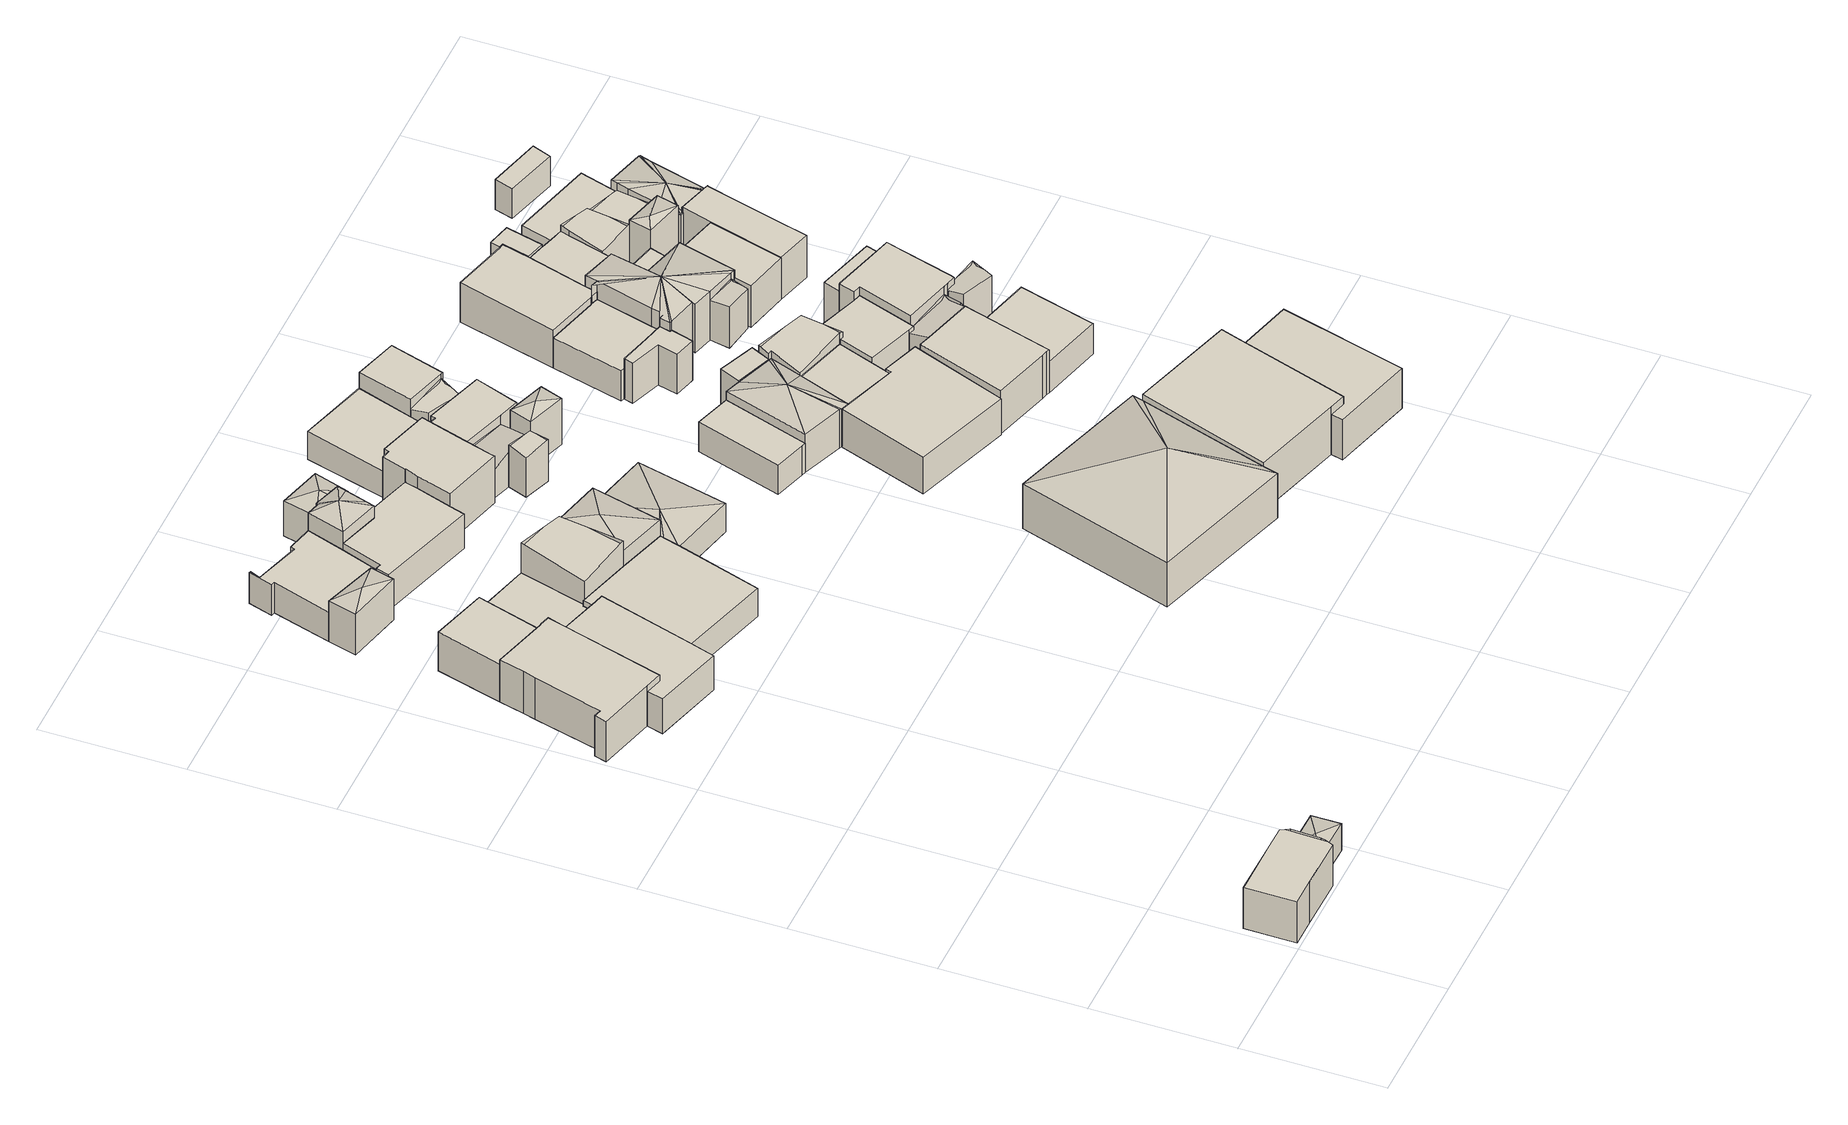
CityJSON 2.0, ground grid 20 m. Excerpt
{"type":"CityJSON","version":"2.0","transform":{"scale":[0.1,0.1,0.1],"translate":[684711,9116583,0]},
"CityObjects":{
"building1":{"type":"Building","attributes":{"Building Type":"Residential","Roof Shape":"gable","Roof Material":"Concrete Glazed Tile","Roof Material Code":"1","Roof Direction":"west","Building Height":6.7,"Roof Slope":25.8,"Footprint Area":83.11,"Solar PV Capacity Low":10.41,"Solar PV Capacity High":13.67,"Solar Annual Energy Low":15004,"Solar Annual Energy High":19775,"Suitable PV Area":62.12},"geometry":[{"type":"MultiSurface","lod":"2.2","boundaries":[[[0,1,2,3,4,5,6,7]],[[7,6,8,9]],[[6,5,10,8]],[[5,4,11,10]],[[4,3,12,11]],[[3,2,13,12]],[[2,1,14,13]],[[1,0,15,14]],[[0,7,9,15]],[[9,8,10,11,12,13,14,15]]]}]},
"building2":{"type":"Building","attributes":{"Building Type":"Residential","Roof Shape":"hip","Roof Material":"Concrete Glazed Tile","Roof Material Code":"1","Roof Direction":"west","Building Height":4.44,"Roof Slope":29.7,"Footprint Area":26.62,"Solar PV Capacity Low":3.33,"Solar PV Capacity High":4.38,"Solar Annual Energy Low":4806,"Solar Annual Energy High":6333,"Suitable PV Area":19.9},"geometry":[{"type":"MultiSurface","lod":"2.2","boundaries":[[[5,4,16,17]],[[17,16,18,19]],[[16,4,20,18]],[[4,5,21,20]],[[5,17,19,21]],[[19,18,22]],[[18,20,22]],[[20,21,22]],[[21,19,22]]]}]},
"building3":{"type":"Building","attributes":{"Building Type":"Residential","Roof Shape":"shed","Roof Material":"Concrete Aluminum Tile","Roof Material Code":"2","Roof Direction":"northwest","Building Height":6.56,"Roof Slope":13.5,"Footprint Area":172.16,"Solar PV Capacity Low":21.56,"Solar PV Capacity High":28.31,"Solar Annual Energy Low":31082,"Solar Annual Energy High":40964,"Suitable PV Area":128.69},"geometry":[{"type":"MultiSurface","lod":"2.2","boundaries":[[[23,24,25,26,27,28,29,30,31,32,33,34]],[[34,33,35,36]],[[33,32,37,35]],[[32,31,38,37]],[[31,30,39,38]],[[30,29,40,39]],[[29,28,41,40]],[[28,27,42,41]],[[27,26,43,42]],[[26,25,44,43]],[[25,24,45,44]],[[24,23,46,45]],[[23,34,36,46]],[[36,35,37,38,39,40,41,42,43,44,45,46]]]}]},
"building4":{"type":"Building","attributes":{"Building Type":"Residential","Roof Shape":"shed","Roof Material":"Concrete Aluminum Tile","Roof Material Code":"2","Roof Direction":"northwest","Building Height":5.61,"Roof Slope":10.8,"Footprint Area":146.98,"Solar PV Capacity Low":18.4,"Solar PV Capacity High":24.17,"Solar Annual Energy Low":26536,"Solar Annual Energy High":34973,"Suitable PV Area":109.87},"geometry":[{"type":"MultiSurface","lod":"2.2","boundaries":[[[47,33,32,31,48,49,50,51]],[[51,50,52,53]],[[50,49,54,52]],[[49,48,55,54]],[[48,31,56,55]],[[31,32,57,56]],[[32,33,58,57]],[[33,47,59,58]],[[47,51,53,59]],[[53,52,54,55,56,57,58,59]]]}]},
"building5":{"type":"Building","attributes":{"Building Type":"Residential","Roof Shape":"shed","Roof Material":"Concrete Aluminum Tile","Roof Material Code":"2","Roof Direction":"northwest","Building Height":6.11,"Roof Slope":14.9,"Footprint Area":79.41,"Solar PV Capacity Low":9.94,"Solar PV Capacity High":13.06,"Solar Annual Energy Low":14336,"Solar Annual Energy High":18894,"Suitable PV Area":59.36},"geometry":[{"type":"MultiSurface","lod":"2.2","boundaries":[[[60,25,24,61]],[[61,24,62,63]],[[24,25,64,62]],[[25,60,65,64]],[[60,61,63,65]],[[63,62,64,65]]]}]},
"building6":{"type":"Building","attributes":{"Building Type":"Residential","Roof Shape":"hip","Roof Material":"Concrete Glazed Tile","Roof Material Code":"1","Roof Direction":"northwest","Building Height":6.68,"Roof Slope":25.9,"Footprint Area":31.33,"Solar PV Capacity Low":3.92,"Solar PV Capacity High":5.15,"Solar Annual Energy Low":5656,"Solar Annual Energy High":7455,"Suitable PV Area":23.42},"geometry":[{"type":"MultiSurface","lod":"2.2","boundaries":[[[66,67,68,69]],[[69,68,70,71]],[[68,67,72,70]],[[67,66,73,72]],[[66,69,71,73]],[[71,70,74]],[[70,72,74]],[[72,73,74]],[[73,71,74]]]}]},
"building7":{"type":"Building","attributes":{"Building Type":"Residential","Roof Shape":"shed","Roof Material":"Concrete Aluminum Tile","Roof Material Code":"2","Roof Direction":"northwest","Building Height":4.08,"Roof Slope":10.1,"Footprint Area":98.7,"Solar PV Capacity Low":12.36,"Solar PV Capacity High":16.23,"Solar Annual Energy Low":17820,"Solar Annual Energy High":23486,"Suitable PV Area":73.78},"geometry":[{"type":"MultiSurface","lod":"2.2","boundaries":[[[75,61,24,34,33,47,76,77]],[[77,76,78,79]],[[76,47,80,78]],[[47,33,81,80]],[[33,34,82,81]],[[34,24,83,82]],[[24,61,84,83]],[[61,75,85,84]],[[75,77,79,85]],[[79,78,80,81,82,83,84,85]]]}]},
"building8":{"type":"Building","attributes":{"Building Type":"Residential","Roof Shape":"shed","Roof Material":"Concrete Glazed Tile","Roof Material Code":"1","Roof Direction":"northwest","Building Height":4.74,"Roof Slope":14.4,"Footprint Area":112.5,"Solar PV Capacity Low":14.09,"Solar PV Capacity High":18.5,"Solar Annual Energy Low":20311,"Solar Annual Energy High":26768,"Suitable PV Area":84.09},"geometry":[{"type":"MultiSurface","lod":"2.2","boundaries":[[[86,87,88,89,90,91,92,93,94,67,66,95,96]],[[96,95,97,98]],[[95,66,99,97]],[[66,67,100,99]],[[67,94,101,100]],[[94,93,102,101]],[[93,92,103,102]],[[92,91,104,103]],[[91,90,105,104]],[[90,89,106,105]],[[89,88,107,106]],[[88,87,108,107]],[[87,86,109,108]],[[86,96,98,109]],[[98,97,99,100,101,102,103,104,105,106,107,108,109]]]}]},
"building9":{"type":"Building","attributes":{"Building Type":"Residential","Roof Shape":"shed","Roof Material":"Clay Tile Shingle","Roof Material Code":"3","Roof Direction":"northwest","Building Height":4.55,"Roof Slope":15.1,"Footprint Area":220.19,"Solar PV Capacity Low":27.57,"Solar PV Capacity High":36.21,"Solar Annual Energy Low":39754,"Solar Annual Energy High":52392,"Suitable PV Area":164.59},"geometry":[{"type":"MultiSurface","lod":"2.2","boundaries":[[[110,111,77,76,47,51,50,112,113,114]],[[114,113,115,116]],[[113,112,117,115]],[[112,50,118,117]],[[50,51,119,118]],[[51,47,120,119]],[[47,76,121,120]],[[76,77,122,121]],[[77,111,123,122]],[[111,110,124,123]],[[110,114,116,124]],[[116,115,117,118,119,120,121,122,123,124]]]}]},
"building10":{"type":"Building","attributes":{"Building Type":"Residential","Roof Shape":"gable","Roof Material":"Concrete Aluminum Tile","Roof Material Code":"2","Roof Direction":"northwest","Building Height":7.94,"Roof Slope":27.5,"Footprint Area":76.84,"Solar PV Capacity Low":9.62,"Solar PV Capacity High":12.64,"Solar Annual Energy Low":13873,"Solar Annual Energy High":18284,"Suitable PV Area":57.44},"geometry":[{"type":"MultiSurface","lod":"2.2","boundaries":[[[75,77,111,125]],[[125,111,126,127]],[[111,77,128,126]],[[77,75,129,128]],[[75,125,127,129]],[[127,126,128,129]]]}]},
"building11":{"type":"Building","attributes":{"Building Type":"Residential","Roof Shape":"shed","Roof Material":"Concrete Glazed Tile","Roof Material Code":"1","Roof Direction":"northwest","Building Height":5.72,"Roof Slope":13.5,"Footprint Area":123.58,"Solar PV Capacity Low":15.47,"Solar PV Capacity High":20.32,"Solar Annual Energy Low":22311,"Solar Annual Energy High":29405,"Suitable PV Area":92.38},"geometry":[{"type":"MultiSurface","lod":"2.2","boundaries":[[[130,131,86,96,95,132,133,134,135,136,137]],[[137,136,138,139]],[[136,135,140,138]],[[135,134,141,140]],[[134,133,142,141]],[[133,132,143,142]],[[132,95,144,143]],[[95,96,145,144]],[[96,86,146,145]],[[86,131,147,146]],[[131,130,148,147]],[[130,137,139,148]],[[139,138,140,141,142,143,144,145,146,147,148]]]}]},
"building12":{"type":"Building","attributes":{"Building Type":"Residential","Roof Shape":"hip","Roof Material":"Concrete Glazed Tile","Roof Material Code":"1","Roof Direction":"northwest","Building Height":7.92,"Roof Slope":24.5,"Footprint Area":36.14,"Solar PV Capacity Low":4.53,"Solar PV Capacity High":5.94,"Solar Annual Energy Low":6525,"Solar Annual Energy High":8600,"Suitable PV Area":27.02},"geometry":[{"type":"MultiSurface","lod":"2.2","boundaries":[[[130,149,150,151,152,87,86,131]],[[131,86,153,154]],[[86,87,155,153]],[[87,152,156,155]],[[152,151,157,156]],[[151,150,158,157]],[[150,149,159,158]],[[149,130,160,159]],[[130,131,154,160]],[[154,153,161]],[[153,155,161]],[[155,156,161]],[[156,157,161]],[[157,158,161]],[[158,159,161]],[[159,160,161]],[[160,154,161]]]}]},
"building13":{"type":"Building","attributes":{"Building Type":"Residential","Roof Shape":"hip","Roof Material":"Concrete Aluminum Tile","Roof Material Code":"2","Roof Direction":"northwest","Building Height":7.45,"Roof Slope":28.1,"Footprint Area":73.4,"Solar PV Capacity Low":9.19,"Solar PV Capacity High":12.07,"Solar Annual Energy Low":13252,"Solar Annual Energy High":17465,"Suitable PV Area":54.87},"geometry":[{"type":"MultiSurface","lod":"2.2","boundaries":[[[110,162,125,111]],[[111,125,163,164]],[[125,162,165,163]],[[162,110,166,165]],[[110,111,164,166]],[[164,163,167]],[[163,165,167]],[[165,166,167]],[[166,164,167]]]}]},
"building14":{"type":"Building","attributes":{"Building Type":"Residential","Roof Shape":"hip","Roof Material":"Concrete Glazed Tile","Roof Material Code":"1","Roof Direction":"northwest","Building Height":5.73,"Roof Slope":20.7,"Footprint Area":32.44,"Solar PV Capacity Low":4.06,"Solar PV Capacity High":5.34,"Solar Annual Energy Low":5857,"Solar Annual Energy High":7720,"Suitable PV Area":24.25},"geometry":[{"type":"MultiSurface","lod":"2.2","boundaries":[[[168,151,150,169,170]],[[170,169,171,172]],[[169,150,173,171]],[[150,151,174,173]],[[151,168,175,174]],[[168,170,172,175]],[[172,171,176]],[[171,173,176]],[[173,174,176]],[[174,175,176]],[[175,172,176]]]}]},
"building15":{"type":"Building","attributes":{"Building Type":"Residential","Roof Shape":"hip","Roof Material":"Concrete Glazed Tile","Roof Material Code":"1","Roof Direction":"northwest","Building Height":4.69,"Roof Slope":22.4,"Footprint Area":130.03,"Solar PV Capacity Low":16.28,"Solar PV Capacity High":21.38,"Solar Annual Energy Low":23476,"Solar Annual Energy High":30940,"Suitable PV Area":97.2},"geometry":[{"type":"MultiSurface","lod":"2.2","boundaries":[[[177,162,110,114,113,178]],[[178,113,179,180]],[[113,114,181,179]],[[114,110,182,181]],[[110,162,183,182]],[[162,177,184,183]],[[177,178,180,184]],[[180,179,185]],[[179,181,185]],[[181,182,185]],[[182,183,185]],[[183,184,185]],[[184,180,185]]]}]},
"building16":{"type":"Building","attributes":{"Building Type":"Residential","Roof Shape":"shed","Roof Material":"Concrete Glazed Tile","Roof Material Code":"1","Roof Direction":"northwest","Building Height":7.7,"Roof Slope":17.8,"Footprint Area":100.27,"Solar PV Capacity Low":12.55,"Solar PV Capacity High":16.49,"Solar Annual Energy Low":18103,"Solar Annual Energy High":23859,"Suitable PV Area":74.95},"geometry":[{"type":"MultiSurface","lod":"2.2","boundaries":[[[186,136,137,135,134,187,188,189,190,191,192]],[[192,191,193,194]],[[191,190,195,193]],[[190,189,196,195]],[[189,188,197,196]],[[188,187,198,197]],[[187,134,199,198]],[[134,135,200,199]],[[135,137,201,200]],[[137,136,202,201]],[[136,186,203,202]],[[186,192,194,203]],[[194,193,195,196,197,198,199,200,201,202,203]]]}]},
"building17":{"type":"Building","attributes":{"Building Type":"Residential","Roof Shape":"hip","Roof Material":"Concrete Glazed Tile","Roof Material Code":"1","Roof Direction":"northwest","Building Height":7.32,"Roof Slope":28.6,"Footprint Area":498.41,"Solar PV Capacity Low":62.4,"Solar PV Capacity High":81.96,"Solar Annual Energy Low":89985,"Solar Annual Energy High":118592,"Suitable PV Area":372.56},"geometry":[{"type":"MultiSurface","lod":"2.2","boundaries":[[[204,205,206,207,208,209]],[[209,208,210,211]],[[208,207,212,210]],[[207,206,213,212]],[[206,205,214,213]],[[205,204,215,214]],[[204,209,211,215]],[[211,210,216]],[[210,212,216]],[[212,213,216]],[[213,214,216]],[[214,215,216]],[[215,211,216]]]}]},
"building18":{"type":"Building","attributes":{"Building Type":"Residential","Roof Shape":"gable","Roof Material":"Concrete Glazed Tile","Roof Material Code":"1","Roof Direction":"northwest","Building Height":6.52,"Roof Slope":25.9,"Footprint Area":11.48,"Solar PV Capacity Low":1.44,"Solar PV Capacity High":1.89,"Solar Annual Energy Low":2072,"Solar Annual Energy High":2730,"Suitable PV Area":8.58},"geometry":[{"type":"MultiSurface","lod":"2.2","boundaries":[[[217,218,219,220]],[[220,219,221,222]],[[219,218,223,221]],[[218,217,224,223]],[[217,220,222,224]],[[222,221,223,224]]]}]},
"building19":{"type":"Building","attributes":{"Building Type":"Residential","Roof Shape":"gable","Roof Material":"Concrete Glazed Tile","Roof Material Code":"1","Roof Direction":"northwest","Building Height":4.36,"Roof Slope":29.7,"Footprint Area":40.58,"Solar PV Capacity Low":5.08,"Solar PV Capacity High":6.67,"Solar Annual Energy Low":7326,"Solar Annual Energy High":9655,"Suitable PV Area":30.33},"geometry":[{"type":"MultiSurface","lod":"2.2","boundaries":[[[225,226,227,189,188,218,217,228]],[[228,217,229,230]],[[217,218,231,229]],[[218,188,232,231]],[[188,189,233,232]],[[189,227,234,233]],[[227,226,235,234]],[[226,225,236,235]],[[225,228,230,236]],[[230,229,231,232,233,234,235,236]]]}]},
"building20":{"type":"Building","attributes":{"Building Type":"Residential","Roof Shape":"shed","Roof Material":"Concrete Glazed Tile","Roof Material Code":"1","Roof Direction":"northwest","Building Height":4.22,"Roof Slope":17.7,"Footprint Area":122.92,"Solar PV Capacity Low":15.39,"Solar PV Capacity High":20.21,"Solar Annual Energy Low":22192,"Solar Annual Energy High":29248,"Suitable PV Area":91.88},"geometry":[{"type":"MultiSurface","lod":"2.2","boundaries":[[[237,191,190,238,239,240,241,242]],[[242,241,243,244]],[[241,240,245,243]],[[240,239,246,245]],[[239,238,247,246]],[[238,190,248,247]],[[190,191,249,248]],[[191,237,250,249]],[[237,242,244,250]],[[244,243,245,246,247,248,249,250]]]}]},
"building21":{"type":"Building","attributes":{"Building Type":"Residential","Roof Shape":"shed","Roof Material":"Concrete Glazed Tile","Roof Material Code":"1","Roof Direction":"northwest","Building Height":5.92,"Roof Slope":17.5,"Footprint Area":71.11,"Solar PV Capacity Low":8.9,"Solar PV Capacity High":11.69,"Solar Annual Energy Low":12839,"Solar Annual Energy High":16921,"Suitable PV Area":53.16},"geometry":[{"type":"MultiSurface","lod":"2.2","boundaries":[[[239,238,190,189,227,251,252]],[[252,251,253,254]],[[251,227,255,253]],[[227,189,256,255]],[[189,190,257,256]],[[190,238,258,257]],[[238,239,259,258]],[[239,252,254,259]],[[254,253,255,256,257,258,259]]]}]},
"building22":{"type":"Building","attributes":{"Building Type":"Residential","Roof Shape":"hip","Roof Material":"Concrete Glazed Tile","Roof Material Code":"1","Roof Direction":"northwest","Building Height":7.64,"Roof Slope":27.4,"Footprint Area":19.78,"Solar PV Capacity Low":2.48,"Solar PV Capacity High":3.25,"Solar Annual Energy Low":3570,"Solar Annual Energy High":4706,"Suitable PV Area":14.78},"geometry":[{"type":"MultiSurface","lod":"2.2","boundaries":[[[226,225,260,261]],[[261,260,262,263]],[[260,225,264,262]],[[225,226,265,264]],[[226,261,263,265]],[[263,262,266]],[[262,264,266]],[[264,265,266]],[[265,263,266]]]}]},
"building23":{"type":"Building","attributes":{"Building Type":"Residential","Roof Shape":"shed","Roof Material":"Concrete Glazed Tile","Roof Material Code":"1","Roof Direction":"northwest","Building Height":4.75,"Roof Slope":11.9,"Footprint Area":67.83,"Solar PV Capacity Low":8.49,"Solar PV Capacity High":11.16,"Solar Annual Energy Low":12247,"Solar Annual Energy High":16140,"Suitable PV Area":50.7},"geometry":[{"type":"MultiSurface","lod":"2.2","boundaries":[[[267,268,269,270,271]],[[271,270,272,273]],[[270,269,274,272]],[[269,268,275,274]],[[268,267,276,275]],[[267,271,273,276]],[[273,272,274,275,276]]]}]},
"building24":{"type":"Building","attributes":{"Building Type":"Residential","Roof Shape":"gable","Roof Material":"Concrete Glazed Tile","Roof Material Code":"1","Roof Direction":"northwest","Building Height":5.46,"Roof Slope":32.8,"Footprint Area":17.42,"Solar PV Capacity Low":2.18,"Solar PV Capacity High":2.86,"Solar Annual Energy Low":3145,"Solar Annual Energy High":4144,"Suitable PV Area":13.02},"geometry":[{"type":"MultiSurface","lod":"2.2","boundaries":[[[277,241,240,278]],[[278,240,279,280]],[[240,241,281,279]],[[241,277,282,281]],[[277,278,280,282]],[[280,279,281,282]]]}]},
"building25":{"type":"Building","attributes":{"Building Type":"Residential","Roof Shape":"flat","Roof Material":"Clay Tile Shingle","Roof Material Code":"3","Roof Direction":"northwest","Building Height":7.24,"Roof Slope":6.6,"Footprint Area":51.64,"Solar PV Capacity Low":6.47,"Solar PV Capacity High":8.49,"Solar Annual Energy Low":9323,"Solar Annual Energy High":12287,"Suitable PV Area":38.6},"geometry":[{"type":"MultiSurface","lod":"2.2","boundaries":[[[242,241,277,283,284]],[[284,283,285,286]],[[283,277,287,285]],[[277,241,288,287]],[[241,242,289,288]],[[242,284,286,289]],[[286,285,287,288,289]]]}]},
"building26":{"type":"Building","attributes":{"Building Type":"Residential","Roof Shape":"hip","Roof Material":"Concrete Glazed Tile","Roof Material Code":"1","Roof Direction":"northwest","Building Height":6.31,"Roof Slope":24.4,"Footprint Area":101.78,"Solar PV Capacity Low":12.74,"Solar PV Capacity High":16.74,"Solar Annual Energy Low":18376,"Solar Annual Energy High":24218,"Suitable PV Area":76.08},"geometry":[{"type":"MultiSurface","lod":"2.2","boundaries":[[[290,291,292,293,270,269,294,295,296]],[[296,295,297,298]],[[295,294,299,297]],[[294,269,300,299]],[[269,270,301,300]],[[270,293,302,301]],[[293,292,303,302]],[[292,291,304,303]],[[291,290,305,304]],[[290,296,298,305]],[[298,297,306]],[[297,299,306]],[[299,300,306]],[[300,301,306]],[[301,302,306]],[[302,303,306]],[[303,304,306]],[[304,305,306]],[[305,298,306]]]}]},
"building27":{"type":"Building","attributes":{"Building Type":"Residential","Roof Shape":"shed","Roof Material":"Concrete Glazed Tile","Roof Material Code":"1","Roof Direction":"northwest","Building Height":5.86,"Roof Slope":13.3,"Footprint Area":202.15,"Solar PV Capacity Low":25.31,"Solar PV Capacity High":33.24,"Solar Annual Energy Low":36497,"Solar Annual Energy High":48100,"Suitable PV Area":151.11},"geometry":[{"type":"MultiSurface","lod":"2.2","boundaries":[[[307,308,296,295,309,310,311,312,313]],[[313,312,314,315]],[[312,311,316,314]],[[311,310,317,316]],[[310,309,318,317]],[[309,295,297,318]],[[295,296,298,297]],[[296,308,319,298]],[[308,307,320,319]],[[307,313,315,320]],[[315,314,316,317,318,297,298,319,320]]]}]},
"building28":{"type":"Building","attributes":{"Building Type":"Residential","Roof Shape":"shed","Roof Material":"Concrete Glazed Tile","Roof Material Code":"1","Roof Direction":"northwest","Building Height":7.77,"Roof Slope":14.9,"Footprint Area":305.23,"Solar PV Capacity Low":38.22,"Solar PV Capacity High":50.19,"Solar Annual Energy Low":55107,"Solar Annual Energy High":72626,"Suitable PV Area":228.16},"geometry":[{"type":"MultiSurface","lod":"2.2","boundaries":[[[207,206,321,322,323,324]],[[324,323,325,326]],[[323,322,327,325]],[[322,321,328,327]],[[321,206,329,328]],[[206,207,330,329]],[[207,324,326,330]],[[326,325,327,328,329,330]]]}]},
"building29":{"type":"Building","attributes":{"Building Type":"Residential","Roof Shape":"shed","Roof Material":"Concrete Glazed Tile","Roof Material Code":"1","Roof Direction":"northwest","Building Height":5.78,"Roof Slope":14.2,"Footprint Area":65.8,"Solar PV Capacity Low":8.24,"Solar PV Capacity High":10.82,"Solar Annual Energy Low":11880,"Solar Annual Energy High":15656,"Suitable PV Area":49.18},"geometry":[{"type":"MultiSurface","lod":"2.2","boundaries":[[[308,307,331,332,290,296]],[[296,290,333,334]],[[290,332,335,333]],[[332,331,336,335]],[[331,307,337,336]],[[307,308,338,337]],[[308,296,334,338]],[[334,333,335,336,337,338]]]}]},
"building30":{"type":"Building","attributes":{"Building Type":"Residential","Roof Shape":"shed","Roof Material":"Concrete Glazed Tile","Roof Material Code":"1","Roof Direction":"northwest","Building Height":6.43,"Roof Slope":10.7,"Footprint Area":17.22,"Solar PV Capacity Low":2.16,"Solar PV Capacity High":2.83,"Solar Annual Energy Low":3108,"Solar Annual Energy High":4096,"Suitable PV Area":12.87},"geometry":[{"type":"MultiSurface","lod":"2.2","boundaries":[[[339,293,292,340,341]],[[341,340,342,343]],[[340,292,344,342]],[[292,293,345,344]],[[293,339,346,345]],[[339,341,343,346]],[[343,342,344,345,346]]]}]},
"building31":{"type":"Building","attributes":{"Building Type":"Residential","Roof Shape":"shed","Roof Material":"Concrete Glazed Tile","Roof Material Code":"1","Roof Direction":"northwest","Building Height":6.46,"Roof Slope":17.2,"Footprint Area":22.77,"Solar PV Capacity Low":2.85,"Solar PV Capacity High":3.75,"Solar Annual Energy Low":4112,"Solar Annual Energy High":5419,"Suitable PV Area":17.02},"geometry":[{"type":"MultiSurface","lod":"2.2","boundaries":[[[347,348,349,350,351,352,353,354,355]],[[355,354,356,357]],[[354,353,358,356]],[[353,352,359,358]],[[352,351,360,359]],[[351,350,361,360]],[[350,349,362,361]],[[349,348,363,362]],[[348,347,364,363]],[[347,355,357,364]],[[357,356,358,359,360,361,362,363,364]]]}]},
"building32":{"type":"Building","attributes":{"Building Type":"Residential","Roof Shape":"gable","Roof Material":"Concrete Glazed Tile","Roof Material Code":"1","Roof Direction":"northwest","Building Height":6.65,"Roof Slope":32.3,"Footprint Area":55.16,"Solar PV Capacity Low":6.91,"Solar PV Capacity High":9.07,"Solar Annual Energy Low":9959,"Solar Annual Energy High":13125,"Suitable PV Area":41.23},"geometry":[{"type":"MultiSurface","lod":"2.2","boundaries":[[[340,292,291,290,332,365,366,367]],[[367,366,368,369]],[[366,365,370,368]],[[365,332,371,370]],[[332,290,372,371]],[[290,291,373,372]],[[291,292,374,373]],[[292,340,375,374]],[[340,367,369,375]],[[369,368,370,371,372,373,374,375]]]}]},
"building33":{"type":"Building","attributes":{"Building Type":"Residential","Roof Shape":"flat","Roof Material":"Concrete Glazed Tile","Roof Material Code":"1","Roof Direction":"northwest","Building Height":7.14,"Roof Slope":10.6,"Footprint Area":123.93,"Solar PV Capacity Low":15.52,"Solar PV Capacity High":20.38,"Solar Annual Energy Low":22375,"Solar Annual Energy High":29488,"Suitable PV Area":92.64},"geometry":[{"type":"MultiSurface","lod":"2.2","boundaries":[[[376,312,311,377,378,379,380,381,382]],[[382,381,383,384]],[[381,380,385,383]],[[380,379,386,385]],[[379,378,387,386]],[[378,377,388,387]],[[377,311,389,388]],[[311,312,390,389]],[[312,376,391,390]],[[376,382,384,391]],[[384,383,385,386,387,388,389,390,391]]]}]},
"building34":{"type":"Building","attributes":{"Building Type":"Residential","Roof Shape":"flat","Roof Material":"Concrete Glazed Tile","Roof Material Code":"1","Roof Direction":"northwest","Building Height":5.01,"Roof Slope":5.3,"Footprint Area":93.36,"Solar PV Capacity Low":11.69,"Solar PV Capacity High":15.35,"Solar Annual Energy Low":16856,"Solar Annual Energy High":22215,"Suitable PV Area":69.79},"geometry":[{"type":"MultiSurface","lod":"2.2","boundaries":[[[392,393,394,395,355,354,353,396,397,398]],[[398,397,399,400]],[[397,396,401,399]],[[396,353,402,401]],[[353,354,403,402]],[[354,355,404,403]],[[355,395,405,404]],[[395,394,406,405]],[[394,393,407,406]],[[393,392,408,407]],[[392,398,400,408]],[[400,399,401,402,403,404,405,406,407,408]]]}]},
"building35":{"type":"Building","attributes":{"Building Type":"Residential","Roof Shape":"flat","Roof Material":"Concrete Glazed Tile","Roof Material Code":"1","Roof Direction":"northwest","Building Height":6.59,"Roof Slope":8.6,"Footprint Area":177.99,"Solar PV Capacity Low":22.29,"Solar PV Capacity High":29.27,"Solar Annual Energy Low":32135,"Solar Annual Energy High":42351,"Suitable PV Area":133.05},"geometry":[{"type":"MultiSurface","lod":"2.2","boundaries":[[[323,322,321,409,410,411]],[[411,410,412,413]],[[410,409,414,412]],[[409,321,415,414]],[[321,322,416,415]],[[322,323,417,416]],[[323,411,413,417]],[[413,412,414,415,416,417]]]}]},
"building36":{"type":"Building","attributes":{"Building Type":"Residential","Roof Shape":"shed","Roof Material":"Concrete Glazed Tile","Roof Material Code":"1","Roof Direction":"northwest","Building Height":6.63,"Roof Slope":13.3,"Footprint Area":66.55,"Solar PV Capacity Low":8.33,"Solar PV Capacity High":10.94,"Solar Annual Energy Low":12015,"Solar Annual Energy High":15834,"Suitable PV Area":49.74},"geometry":[{"type":"MultiSurface","lod":"2.2","boundaries":[[[418,366,365,332,331,419,420,421,422]],[[422,421,423,424]],[[421,420,425,423]],[[420,419,426,425]],[[419,331,427,426]],[[331,332,428,427]],[[332,365,429,428]],[[365,366,430,429]],[[366,418,431,430]],[[418,422,424,431]],[[424,423,425,426,427,428,429,430,431]]]}]},
"building37":{"type":"Building","attributes":{"Building Type":"Residential","Roof Shape":"gable","Roof Material":"Concrete Glazed Tile","Roof Material Code":"1","Roof Direction":"northwest","Building Height":5.93,"Roof Slope":25.5,"Footprint Area":28.62,"Solar PV Capacity Low":3.58,"Solar PV Capacity High":4.71,"Solar Annual Energy Low":5167,"Solar Annual Energy High":6810,"Suitable PV Area":21.39},"geometry":[{"type":"MultiSurface","lod":"2.2","boundaries":[[[376,382,381,432,433,434,421,420,419]],[[419,420,435,436]],[[420,421,437,435]],[[421,434,438,437]],[[434,433,439,438]],[[433,432,440,439]],[[432,381,441,440]],[[381,382,442,441]],[[382,376,391,442]],[[376,419,436,391]],[[436,435,437,438,439,440,441,442,391]]]}]},
"building38":{"type":"Building","attributes":{"Building Type":"Residential","Roof Shape":"shed","Roof Material":"Concrete Glazed Tile","Roof Material Code":"1","Roof Direction":"northwest","Building Height":6.18,"Roof Slope":14.3,"Footprint Area":129.29,"Solar PV Capacity Low":16.19,"Solar PV Capacity High":21.26,"Solar Annual Energy Low":23343,"Solar Annual Energy High":30764,"Suitable PV Area":96.65},"geometry":[{"type":"MultiSurface","lod":"2.2","boundaries":[[[394,393,392,398,443,444,445,446,447,448]],[[448,447,449,450]],[[447,446,451,449]],[[446,445,452,451]],[[445,444,453,452]],[[444,443,454,453]],[[443,398,455,454]],[[398,392,456,455]],[[392,393,457,456]],[[393,394,458,457]],[[394,448,450,458]],[[450,449,451,452,453,454,455,456,457,458]]]}]},
"building39":{"type":"Building","attributes":{"Building Type":"Residential","Roof Shape":"shed","Roof Material":"Concrete Glazed Tile","Roof Material Code":"1","Roof Direction":"northwest","Building Height":5.02,"Roof Slope":12.2,"Footprint Area":99.19,"Solar PV Capacity Low":12.42,"Solar PV Capacity High":16.31,"Solar Annual Energy Low":17908,"Solar Annual Energy High":23602,"Suitable PV Area":74.15},"geometry":[{"type":"MultiSurface","lod":"2.2","boundaries":[[[380,379,459,460,461]],[[461,460,462,463]],[[460,459,464,462]],[[459,379,465,464]],[[379,380,466,465]],[[380,461,463,466]],[[463,462,464,465,466]]]}]},
"building40":{"type":"Building","attributes":{"Building Type":"Residential","Roof Shape":"gable","Roof Material":"Concrete Glazed Tile","Roof Material Code":"1","Roof Direction":"northwest","Building Height":6.5,"Roof Slope":25.4,"Footprint Area":11.59,"Solar PV Capacity Low":1.45,"Solar PV Capacity High":1.91,"Solar Annual Energy Low":2093,"Solar Annual Energy High":2758,"Suitable PV Area":8.67},"geometry":[{"type":"MultiSurface","lod":"2.2","boundaries":[[[467,468,469,470]],[[470,469,471,472]],[[469,468,473,471]],[[468,467,474,473]],[[467,470,472,474]],[[472,471,473,474]]]}]},
"building41":{"type":"Building","attributes":{"Building Type":"Residential","Roof Shape":"hip","Roof Material":"Concrete Glazed Tile","Roof Material Code":"1","Roof Direction":"northwest","Building Height":7.96,"Roof Slope":26.5,"Footprint Area":129.66,"Solar PV Capacity Low":16.23,"Solar PV Capacity High":21.32,"Solar Annual Energy Low":23409,"Solar Annual Energy High":30851,"Suitable PV Area":96.92},"geometry":[{"type":"MultiSurface","lod":"2.2","boundaries":[[[475,476,477,478,479,443,398,392,398,397,396,353,352,351,480,481,468,467,482,483]],[[483,482,484,485]],[[482,467,486,484]],[[467,468,487,486]],[[468,481,488,487]],[[481,480,489,488]],[[480,351,490,489]],[[351,352,491,490]],[[352,353,492,491]],[[353,396,493,492]],[[396,397,494,493]],[[397,398,495,494]],[[398,392,496,495]],[[398,443,497,495]],[[443,479,498,497]],[[479,478,499,498]],[[478,477,500,499]],[[477,476,501,500]],[[476,475,502,501]],[[475,483,485,502]],[[485,484,503]],[[484,486,503]],[[486,487,503]],[[487,488,503]],[[488,489,503]],[[489,490,503]],[[490,491,503]],[[491,492,503]],[[492,493,503]],[[493,494,503]],[[494,495,503]],[[495,496,503]],[[495,497,503]],[[497,498,503]],[[498,499,503]],[[499,500,503]],[[500,501,503]],[[501,502,503]],[[502,485,503]]]}]},
"building42":{"type":"Building","attributes":{"Building Type":"Residential","Roof Shape":"shed","Roof Material":"Concrete Glazed Tile","Roof Material Code":"1","Roof Direction":"northwest","Building Height":7.95,"Roof Slope":16.6,"Footprint Area":94.97,"Solar PV Capacity Low":11.89,"Solar PV Capacity High":15.62,"Solar Annual Energy Low":17146,"Solar Annual Energy High":22597,"Suitable PV Area":70.99},"geometry":[{"type":"MultiSurface","lod":"2.2","boundaries":[[[504,505,506,418,422,421,434,507,508,509,510,511]],[[511,510,512,513]],[[510,509,514,512]],[[509,508,515,514]],[[508,507,516,515]],[[507,434,517,516]],[[434,421,518,517]],[[421,422,519,518]],[[422,418,520,519]],[[418,506,521,520]],[[506,505,522,521]],[[505,504,523,522]],[[504,511,513,523]],[[513,512,514,515,516,517,518,519,520,521,522,523]]]}]},
"building43":{"type":"Building","attributes":{"Building Type":"Residential","Roof Shape":"gable","Roof Material":"Concrete Glazed Tile","Roof Material Code":"1","Roof Direction":"northwest","Building Height":6.73,"Roof Slope":31.9,"Footprint Area":16.82,"Solar PV Capacity Low":2.11,"Solar PV Capacity High":2.77,"Solar Annual Energy Low":3036,"Solar Annual Energy High":4002,"Suitable PV Area":12.57},"geometry":[{"type":"MultiSurface","lod":"2.2","boundaries":[[[524,509,508,507,525,526]],[[526,525,527,528]],[[525,507,529,527]],[[507,508,530,529]],[[508,509,531,530]],[[509,524,532,531]],[[524,526,528,532]],[[528,527,529,530,531,532]]]}]},
"building44":{"type":"Building","attributes":{"Building Type":"Residential","Roof Shape":"shed","Roof Material":"Concrete Glazed Tile","Roof Material Code":"1","Roof Direction":"northwest","Building Height":5.83,"Roof Slope":16.4,"Footprint Area":58.25,"Solar PV Capacity Low":7.29,"Solar PV Capacity High":9.58,"Solar Annual Energy Low":10517,"Solar Annual Energy High":13860,"Suitable PV Area":43.54},"geometry":[{"type":"MultiSurface","lod":"2.2","boundaries":[[[533,534,535,444,443,479,536,537,538,539]],[[539,538,540,541]],[[538,537,542,540]],[[537,536,543,542]],[[536,479,544,543]],[[479,443,545,544]],[[443,444,546,545]],[[444,535,547,546]],[[535,534,548,547]],[[534,533,549,548]],[[533,539,541,549]],[[541,540,542,543,544,545,546,547,548,549]]]}]},
"building45":{"type":"Building","attributes":{"Building Type":"Residential","Roof Shape":"shed","Roof Material":"Concrete Glazed Tile","Roof Material Code":"1","Roof Direction":"northwest","Building Height":4.64,"Roof Slope":17.6,"Footprint Area":29.04,"Solar PV Capacity Low":3.64,"Solar PV Capacity High":4.78,"Solar Annual Energy Low":5243,"Solar Annual Energy High":6910,"Suitable PV Area":21.71},"geometry":[{"type":"MultiSurface","lod":"2.2","boundaries":[[[478,477,476,550]],[[550,476,551,552]],[[476,477,553,551]],[[477,478,554,553]],[[478,550,552,554]],[[552,551,553,554]]]}]},
"building46":{"type":"Building","attributes":{"Building Type":"Residential","Roof Shape":"shed","Roof Material":"Concrete Glazed Tile","Roof Material Code":"1","Roof Direction":"northwest","Building Height":6.83,"Roof Slope":18.3,"Footprint Area":22.11,"Solar PV Capacity Low":2.77,"Solar PV Capacity High":3.64,"Solar Annual Energy Low":3992,"Solar Annual Energy High":5261,"Suitable PV Area":16.53},"geometry":[{"type":"MultiSurface","lod":"2.2","boundaries":[[[555,505,504,556]],[[556,504,557,558]],[[504,505,559,557]],[[505,555,560,559]],[[555,556,558,560]],[[558,557,559,560]]]}]},
"building47":{"type":"Building","attributes":{"Building Type":"Residential","Roof Shape":"flat","Roof Material":"Concrete Glazed Tile","Roof Material Code":"1","Roof Direction":"northwest","Building Height":6.83,"Roof Slope":14.5,"Footprint Area":70.7,"Solar PV Capacity Low":8.85,"Solar PV Capacity High":11.63,"Solar Annual Energy Low":12765,"Solar Annual Energy High":16823,"Suitable PV Area":52.85},"geometry":[{"type":"MultiSurface","lod":"2.2","boundaries":[[[561,475,483,482,562,563]],[[563,562,564,565]],[[562,482,566,564]],[[482,483,567,566]],[[483,475,568,567]],[[475,561,569,568]],[[561,563,565,569]],[[564,566,567,568,569,565]]]}]},
"building48":{"type":"Building","attributes":{"Building Type":"Residential","Roof Shape":"shed","Roof Material":"Concrete Glazed Tile","Roof Material Code":"1","Roof Direction":"northwest","Building Height":6.52,"Roof Slope":17.9,"Footprint Area":15.81,"Solar PV Capacity Low":1.98,"Solar PV Capacity High":2.6,"Solar Annual Energy Low":2855,"Solar Annual Energy High":3762,"Suitable PV Area":11.82},"geometry":[{"type":"MultiSurface","lod":"2.2","boundaries":[[[570,447,446,445,444,535,571]],[[571,535,572,573]],[[535,444,574,572]],[[444,445,575,574]],[[445,446,576,575]],[[446,447,577,576]],[[447,570,578,577]],[[570,571,573,578]],[[573,572,574,575,576,577,578]]]}]},
"building49":{"type":"Building","attributes":{"Building Type":"Residential","Roof Shape":"gable","Roof Material":"Concrete Glazed Tile","Roof Material Code":"1","Roof Direction":"northwest","Building Height":6.08,"Roof Slope":30.3,"Footprint Area":34.61,"Solar PV Capacity Low":4.33,"Solar PV Capacity High":5.69,"Solar Annual Energy Low":6248,"Solar Annual Energy High":8235,"Suitable PV Area":25.87},"geometry":[{"type":"MultiSurface","lod":"2.2","boundaries":[[[579,539,538,537,580]],[[580,537,581,582]],[[537,538,583,581]],[[538,539,584,583]],[[539,579,585,584]],[[579,580,582,585]],[[582,581,583,584,585]]]}]},
"building50":{"type":"Building","attributes":{"Building Type":"Residential","Roof Shape":"hip","Roof Material":"Concrete Glazed Tile","Roof Material Code":"1","Roof Direction":"northwest","Building Height":7.74,"Roof Slope":27.5,"Footprint Area":18.96,"Solar PV Capacity Low":2.37,"Solar PV Capacity High":3.12,"Solar Annual Energy Low":3424,"Solar Annual Energy High":4513,"Suitable PV Area":14.18},"geometry":[{"type":"MultiSurface","lod":"2.2","boundaries":[[[586,580,550,587]],[[587,550,588,589]],[[550,580,590,588]],[[580,586,591,590]],[[586,587,589,591]],[[589,588,592]],[[588,590,592]],[[590,591,592]],[[591,589,592]]]}]},
"building51":{"type":"Building","attributes":{"Building Type":"Residential","Roof Shape":"flat","Roof Material":"Clay Tile Shingle","Roof Material Code":"3","Roof Direction":"northwest","Building Height":6.89,"Roof Slope":7.5,"Footprint Area":79.99,"Solar PV Capacity Low":10.02,"Solar PV Capacity High":13.15,"Solar Annual Energy Low":14442,"Solar Annual Energy High":19034,"Suitable PV Area":59.8},"geometry":[{"type":"MultiSurface","lod":"2.2","boundaries":[[[593,561,563,594,595,596,597,598,599]],[[599,598,600,601]],[[598,597,602,600]],[[597,596,603,602]],[[596,595,604,603]],[[595,594,605,604]],[[594,563,606,605]],[[563,561,607,606]],[[561,593,608,607]],[[593,599,601,608]],[[601,600,602,603,604,605,606,607,608]]]}]},
"building52":{"type":"Building","attributes":{"Building Type":"Residential","Roof Shape":"gable","Roof Material":"Concrete Glazed Tile","Roof Material Code":"1","Roof Direction":"northwest","Building Height":4.75,"Roof Slope":29.1,"Footprint Area":40.22,"Solar PV Capacity Low":5.04,"Solar PV Capacity High":6.61,"Solar Annual Energy Low":7262,"Solar Annual Energy High":9571,"Suitable PV Area":30.07},"geometry":[{"type":"MultiSurface","lod":"2.2","boundaries":[[[609,610,611,579,580,586,612]],[[612,586,613,614]],[[586,580,615,613]],[[580,579,616,615]],[[579,611,617,616]],[[611,610,618,617]],[[610,609,619,618]],[[609,612,614,619]],[[614,613,615,616,617,618,619]]]}]},
"building53":{"type":"Building","attributes":{"Building Type":"Residential","Roof Shape":"shed","Roof Material":"Concrete Glazed Tile","Roof Material Code":"1","Roof Direction":"northwest","Building Height":4.99,"Roof Slope":14.1,"Footprint Area":63.57,"Solar PV Capacity Low":7.96,"Solar PV Capacity High":10.45,"Solar Annual Energy Low":11478,"Solar Annual Energy High":15127,"Suitable PV Area":47.52},"geometry":[{"type":"MultiSurface","lod":"2.2","boundaries":[[[620,533,539,538,539,579,611,621]],[[621,611,622,623]],[[611,579,624,622]],[[579,539,625,624]],[[539,538,626,625]],[[539,533,627,625]],[[533,620,628,627]],[[620,621,623,628]],[[623,622,624,625,626,625,627,628]]]}]},
"building54":{"type":"Building","attributes":{"Building Type":"Residential","Roof Shape":"hip","Roof Material":"Concrete Glazed Tile","Roof Material Code":"1","Roof Direction":"northwest","Building Height":6,"Roof Slope":24.6,"Footprint Area":61.74,"Solar PV Capacity Low":7.73,"Solar PV Capacity High":10.15,"Solar Annual Energy Low":11147,"Solar Annual Energy High":14690,"Suitable PV Area":46.15},"geometry":[{"type":"MultiSurface","lod":"2.2","boundaries":[[[629,630,610,609,612,631,593,599,598,597,632,633,634,635]],[[635,634,636,637]],[[634,633,638,636]],[[633,632,639,638]],[[632,597,640,639]],[[597,598,641,640]],[[598,599,642,641]],[[599,593,643,642]],[[593,631,644,643]],[[631,612,645,644]],[[612,609,646,645]],[[609,610,647,646]],[[610,630,648,647]],[[630,629,649,648]],[[629,635,637,649]],[[637,636,650]],[[636,638,650]],[[638,639,650]],[[639,640,650]],[[640,641,650]],[[641,642,650]],[[642,643,650]],[[643,644,650]],[[644,645,650]],[[645,646,650]],[[646,647,650]],[[647,648,650]],[[648,649,650]],[[649,637,650]]]}]},
"building55":{"type":"Building","attributes":{"Building Type":"Residential","Roof Shape":"flat","Roof Material":"Concrete Glazed Tile","Roof Material Code":"1","Roof Direction":"northwest","Building Height":4.87,"Roof Slope":5.9,"Footprint Area":21.35,"Solar PV Capacity Low":2.67,"Solar PV Capacity High":3.51,"Solar Annual Energy Low":3855,"Solar Annual Energy High":5081,"Suitable PV Area":15.96},"geometry":[{"type":"MultiSurface","lod":"2.2","boundaries":[[[651,652,653,654]],[[654,653,655,656]],[[653,652,657,655]],[[652,651,658,657]],[[651,654,656,658]],[[656,655,657,658]]]}]}
},
"vertices":[
[11,6,0],[53,6,0],[127,5,0],[127,15,0],[127,21,0],[128,62,0],[128,76,0],[12,78,0],[128,76,68],[12,78,67],[128,62,74],[127,21,74],[127,15,72],[127,5,67],[53,6,67],[11,6,68],
[193,20,0],[193,61,0],[193,20,44],[193,61,44],[127,21,44],[128,62,44],[160,41,48],
[144,1067,0],[142,1067,0],[62,1089,0],[53,1053,0],[48,1036,0],[23,939,0],[12,942,0],[7,925,0],[88,903,0],[113,896,0],[153,1043,0],[158,1063,0],[153,1043,68],[158,1063,69],[113,896,66],[88,903,66],[7,925,66],[12,942,67],[23,939,66],[48,1036,68],[53,1053,69],[62,1089,69],[142,1067,69],[144,1067,69],
[219,1024,0],[82,880,0],[182,852,0],[194,892,0],[231,1021,0],[194,892,57],[231,1021,59],[182,852,56],[82,880,57],[88,903,57],[113,896,57],[153,1043,59],[219,1024,59],
[88,1181,0],[168,1159,0],[142,1067,61],[168,1159,63],[62,1089,62],[88,1181,64],
[165,1302,0],[88,1327,0],[77,1287,0],[156,1268,0],[77,1287,67],[156,1268,67],[88,1327,67],[165,1302,67],[122,1296,72],
[252,1137,0],[224,1043,0],[227,1042,0],[224,1043,41],[227,1042,41],[219,1024,41],[153,1043,41],[158,1063,41],[142,1067,41],[168,1159,43],[252,1137,42],
[202,1354,0],[219,1407,0],[182,1416,0],[180,1410,0],[115,1430,0],[120,1444,0],[118,1445,0],[107,1411,0],[113,1410,0],[175,1299,0],[183,1297,0],[175,1299,47],[183,1297,47],[165,1302,48],[88,1327,48],[113,1410,50],[107,1411,50],[118,1445,51],[120,1444,51],[115,1430,50],[180,1410,50],[182,1416,50],[219,1407,50],[202,1354,49],
[373,1000,0],[302,1021,0],[330,853,0],[365,972,0],[371,994,0],[365,972,49],[371,994,49],[330,853,46],[194,892,47],[231,1021,50],[219,1024,50],[224,1043,50],[227,1042,50],[302,1021,50],[373,1000,49],
[328,1117,0],[302,1021,92],[328,1117,79],[227,1042,79],[252,1137,91],
[265,1348,0],[261,1336,0],[170,1280,0],[312,1237,0],[318,1258,0],[333,1307,0],[338,1326,0],[339,1326,0],[338,1326,59],[339,1326,59],[333,1307,59],[318,1258,58],[312,1237,57],[170,1280,58],[175,1299,59],[183,1297,59],[202,1354,60],[261,1336,60],[265,1348,60],
[275,1380,0],[279,1392,0],[239,1405,0],[238,1402,0],[202,1354,79],[261,1336,79],[219,1407,79],[238,1402,79],[239,1405,79],[279,1392,79],[275,1380,79],[265,1348,79],[247,1378,86],
[398,1100,0],[328,1117,75],[302,1021,75],[398,1100,75],[373,1000,75],[346,1071,83],
[251,1453,0],[298,1386,0],[314,1436,0],[298,1386,57],[314,1436,57],[279,1392,57],[239,1405,57],[251,1453,57],[282,1418,62],
[493,1078,0],[462,949,0],[365,972,47],[462,949,47],[371,994,47],[373,1000,47],[398,1100,47],[493,1078,47],[410,1016,57],
[348,1360,0],[406,1234,0],[407,1240,0],[420,1288,0],[436,1343,0],[363,1364,0],[361,1357,0],[363,1364,81],[361,1357,81],[436,1343,80],[420,1288,79],[407,1240,77],[406,1234,77],[318,1258,78],[333,1307,79],[339,1326,80],[338,1326,80],[348,1360,81],
[535,390,0],[741,326,0],[747,347,0],[806,532,0],[810,547,0],[605,611,0],[810,547,73],[605,611,73],[806,532,73],[747,347,73],[741,326,73],[535,390,73],[707,459,99],
[478,1216,0],[440,1229,0],[430,1202,0],[468,1188,0],[430,1202,65],[468,1188,69],[440,1229,69],[478,1216,65],
[483,1217,0],[494,1249,0],[498,1263,0],[482,1215,0],[478,1216,52],[482,1215,50],[440,1229,57],[407,1240,44],[420,1288,49],[498,1263,44],[494,1249,46],[483,1217,50],
[395,1479,0],[460,1335,0],[462,1342,0],[463,1345,0],[471,1372,0],[494,1450,0],[471,1372,43],[494,1450,46],[463,1345,42],[462,1342,42],[460,1335,42],[436,1343,42],[363,1364,43],[395,1479,46],
[528,1254,0],[548,1315,0],[528,1254,59],[548,1315,61],[498,1263,59],[420,1288,60],[436,1343,62],[460,1335,62],[462,1342,62],
[538,1198,0],[549,1230,0],[538,1198,76],[549,1230,76],[483,1217,76],[494,1249,76],[516,1224,81],
[551,915,0],[596,901,0],[602,899,0],[640,1020,0],[589,1036,0],[640,1020,49],[589,1036,49],[602,899,48],[596,901,48],[551,915,48],
[529,1355,0],[520,1327,0],[463,1345,65],[520,1327,55],[471,1372,55],[529,1355,65],
[532,1354,0],[556,1432,0],[532,1354,72],[556,1432,72],[529,1355,72],[471,1372,72],[494,1450,72],
[702,946,0],[718,991,0],[714,993,0],[662,1012,0],[661,877,0],[663,875,0],[674,871,0],[663,875,63],[674,871,63],[661,877,63],[602,899,63],[640,1020,63],[662,1012,63],[714,993,63],[718,991,63],[702,946,63],[668,950,74],
[754,853,0],[751,845,0],[619,749,0],[758,701,0],[759,702,0],[803,827,0],[806,835,0],[803,827,62],[806,835,62],[759,702,59],[758,701,59],[619,749,60],[751,845,62],[754,853,62],
[876,309,0],[900,302,0],[948,461,0],[956,487,0],[948,461,82],[956,487,82],[900,302,78],[876,309,78],[747,347,79],[806,532,83],
[761,874,0],[778,924,0],[702,946,60],[674,871,58],[778,924,60],[761,874,59],[754,853,58],[751,845,58],
[674,1041,0],[721,1009,0],[726,1020,0],[721,1009,65],[726,1020,65],[714,993,64],[662,1012,65],[674,1041,65],
[642,1145,0],[686,1129,0],[679,1101,0],[710,1093,0],[718,1124,0],[715,1125,0],[719,1140,0],[690,1147,0],[646,1158,0],[690,1147,66],[646,1158,67],[719,1140,66],[715,1125,66],[718,1124,66],[710,1093,65],[679,1101,65],[686,1129,66],[642,1145,66],
[783,922,0],[793,955,0],[802,985,0],[793,955,71],[802,985,67],[783,922,76],[778,924,78],[702,946,67],[718,991,75],[714,993,73],[721,1009,76],
[819,822,0],[840,679,0],[849,677,0],[853,675,0],[884,781,0],[888,795,0],[890,802,0],[888,795,71],[890,802,71],[884,781,71],[853,675,71],[849,677,71],[840,679,71],[759,702,71],[803,827,71],[819,822,71],
[744,1241,0],[742,1241,0],[667,1261,0],[641,1160,0],[728,1137,0],[732,1156,0],[754,1238,0],[732,1156,50],[754,1238,50],[728,1137,50],[719,1140,50],[690,1147,50],[646,1158,50],[641,1160,50],[667,1261,50],[742,1241,50],[744,1241,50],
[872,292,0],[989,260,0],[1037,437,0],[989,260,66],[1037,437,66],[872,292,66],[876,309,66],[900,302,66],[948,461,66],
[852,935,0],[828,852,0],[836,849,0],[838,854,0],[863,932,0],[838,854,66],[863,932,68],[836,849,66],[828,852,66],[761,874,67],[778,924,68],[783,922,68],[793,955,69],[852,935,68],
[893,794,0],[898,812,0],[905,836,0],[836,849,61],[828,852,60],[838,854,59],[905,836,67],[898,812,67],[893,794,59],[888,795,60],[890,802,63],
[758,1255,0],[781,1340,0],[790,1378,0],[785,1379,0],[783,1379,0],[704,1400,0],[783,1379,65],[704,1400,65],[785,1379,65],[790,1378,65],[781,1340,64],[758,1255,62],[754,1238,62],[744,1241,62],[742,1241,62],[667,1261,62],
[941,652,0],[942,656,0],[969,759,0],[942,656,50],[969,759,52],[941,652,50],[853,675,51],[884,781,53],
[830,1090,0],[788,1101,0],[783,1073,0],[826,1066,0],[783,1073,68],[826,1066,65],[788,1101,65],[830,1090,70],
[859,1170,0],[858,1170,0],[795,1187,0],[805,1229,0],[808,1241,0],[761,1114,0],[759,1109,0],[836,1088,0],[837,1088,0],[836,1088,80],[837,1088,80],[830,1090,80],[788,1101,80],[759,1109,80],[761,1114,80],[718,1124,80],[715,1125,80],[719,1140,80],[728,1137,80],[732,1156,80],[754,1238,80],[744,1241,80],[758,1255,80],[808,1241,80],[805,1229,80],[795,1187,80],[858,1170,80],[859,1170,80],[778,1162,93],
[945,934,0],[860,957,0],[858,957,0],[912,834,0],[925,831,0],[927,836,0],[946,907,0],[953,932,0],[946,907,82],[953,932,82],[927,836,80],[925,831,80],[912,834,80],[905,836,80],[838,854,80],[863,932,82],[852,935,82],[858,957,83],[860,957,83],[945,934,82],
[969,824,0],[904,810,0],[960,795,0],[904,810,76],[960,795,67],[912,834,68],[925,831,70],[927,836,67],[969,824,74],
[832,1326,0],[814,1331,0],[808,1333,0],[822,1238,0],[828,1260,0],[841,1310,0],[845,1323,0],[841,1310,60],[845,1323,60],[828,1260,59],[822,1238,58],[808,1241,58],[758,1255,59],[781,1340,61],[808,1333,61],[814,1331,61],[832,1326,61],
[870,1213,0],[858,1170,46],[870,1213,48],[795,1187,47],[805,1229,48],
[867,981,0],[951,958,0],[945,934,68],[951,958,69],[860,957,69],[867,981,70],
[921,1154,0],[829,1063,0],[892,1048,0],[829,1063,68],[892,1048,68],[836,1088,68],[837,1088,68],[859,1170,68],[921,1154,68],
[787,1393,0],[820,1385,0],[808,1333,65],[820,1385,66],[781,1340,65],[790,1378,66],[785,1379,66],[783,1379,66],[787,1393,66],
[896,1308,0],[878,1245,0],[828,1260,61],[878,1245,70],[841,1310,68],[845,1323,70],[896,1308,61],
[934,1230,0],[926,1199,0],[870,1213,77],[926,1199,77],[878,1245,77],[934,1230,77],[889,1222,82],
[933,1195,0],[942,1034,0],[952,1072,0],[970,1138,0],[982,1182,0],[983,1183,0],[933,1197,0],[983,1183,69],[933,1197,69],[982,1182,69],[970,1138,69],[952,1072,69],[942,1034,69],[892,1048,69],[921,1154,69],[933,1195,69],
[950,1275,0],[955,1292,0],[951,1293,0],[937,1228,0],[934,1230,58],[937,1228,56],[878,1245,48],[896,1308,56],[951,1293,49],[955,1292,48],[950,1275,50],
[845,1375,0],[965,1344,0],[951,1293,50],[965,1344,51],[896,1308,50],[845,1323,51],[841,1310,50],[832,1326,51],[845,1375,52],
[1012,1286,0],[957,1301,0],[928,1196,0],[984,1181,0],[985,1185,0],[1008,1268,0],[1013,1285,0],[1008,1268,60],[1013,1285,60],[985,1185,60],[984,1181,60],[982,1182,60],[983,1183,60],[933,1197,60],[933,1195,60],[928,1196,60],[937,1228,60],[950,1275,60],[955,1292,60],[957,1301,60],[1012,1286,60],[969,1232,68],
[982,1392,0],[992,1419,0],[916,1439,0],[908,1413,0],[916,1439,49],[908,1413,49],[992,1419,49],[982,1392,49]
]}
